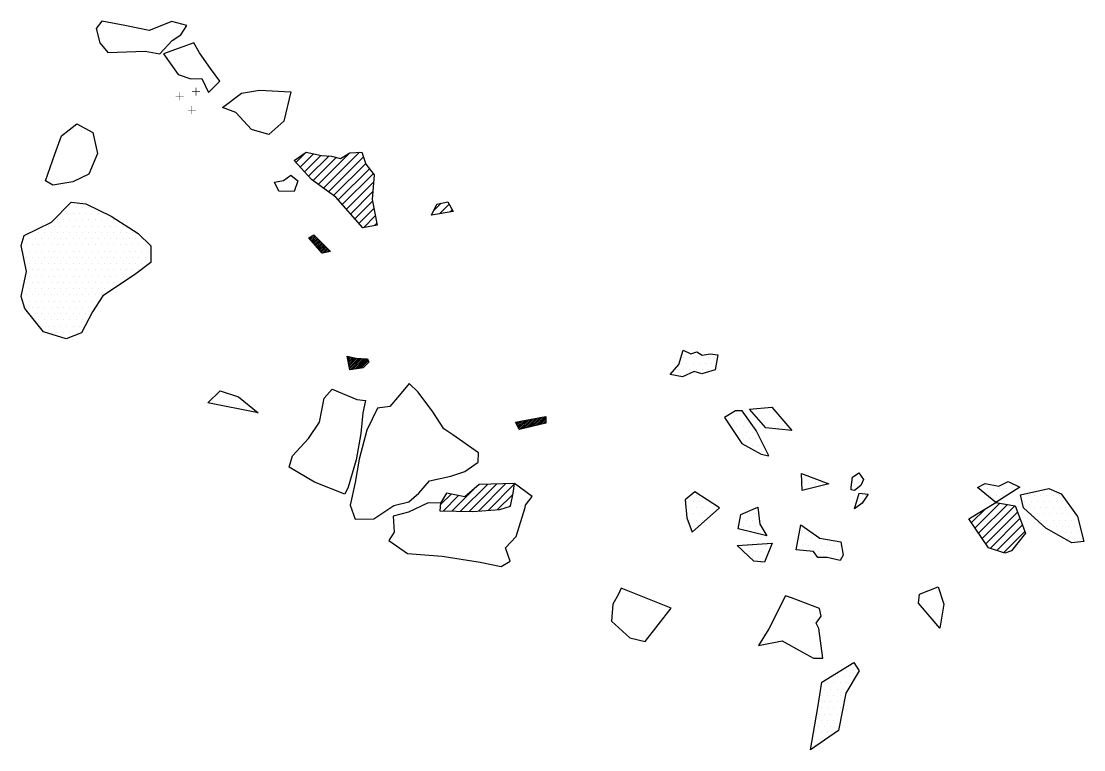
# Model space of a CAD drawing. Header units: metres. Extents: x -13.2 to -9.55, y -13.11 to -10.53.
# Drawn here: x -13.197 to -11.076, y -11.984 to -10.528 of the extents above; entities that cross this region are included whole.
import ezdxf

# ---------------------------------------------------------------- set-up
doc = ezdxf.new("R2010")
doc.units = ezdxf.units.M
doc.header["$LTSCALE"] = 25
doc.header["$MEASUREMENT"] = 0
doc.layers.get('0').update_dxf_attribs({"linetype": 'CONTINUOUS'})
for name, color, linetype in [('FEUER', 1, 'CONTINUOUS'), ('KNOCHEN', 2, 'CONTINUOUS'), ('KNOCHENSCHRAFF', 2, 'CONTINUOUS'), ('STEINESCHRAFF', 4, 'CONTINUOUS')]:
    doc.layers.add(name, color=color, linetype=linetype)

# ---------------------------------------------------------------- blocks, each defined once
blk = doc.blocks.new('*X3')
at = {"color": 0}
for p, q in [((-1262.29, -1096.12), (-1262.23, -1096.06)), ((-1262.13, -1096.31), (-1261.32, -1095.51)), ((-1261.96, -1096.5), (-1261.15, -1095.69)), ((-1261.8, -1096.69), (-1260.97, -1095.86)), ((-1261.64, -1096.88), (-1260.8, -1096.04)), ((-1261.47, -1097.07), (-1260.62, -1096.22)), ((-1261.31, -1097.26), (-1260.45, -1096.4)), ((-1261.14, -1097.45), (-1260.27, -1096.58)), ((-1260.98, -1097.64), (-1260.1, -1096.75)), ((-1260.82, -1097.83), (-1259.92, -1096.93)), ((-1260.65, -1098.02), (-1259.75, -1097.11)), ((-1260.49, -1098.21), (-1259.57, -1097.29)), ((-1260.32, -1098.4), (-1259.39, -1097.47)), ((-1260.16, -1098.58), (-1259.22, -1097.64)), ((-1259.99, -1098.77), (-1259.04, -1097.82)), ((-1259.83, -1098.96), (-1258.87, -1098)), ((-1259.67, -1099.15), (-1258.69, -1098.18)), ((-1259.26, -1099.1), (-1258.52, -1098.36)), ((-1258.82, -1099.01), (-1258.34, -1098.54)), ((-1258.39, -1098.93), (-1258.17, -1098.71)), ((-1254.61, -1119.91), (-1254.48, -1119.78)), ((-1254.56, -1120.21), (-1254.2, -1119.85)), ((-1254.5, -1120.5), (-1253.91, -1119.92)), ((-1254.44, -1120.8), (-1253.63, -1119.98)), ((-1254.39, -1121.1), (-1253.34, -1120.05)), ((-1254.33, -1121.4), (-1253.06, -1120.12)), ((-1254.28, -1121.7), (-1252.74, -1120.16)), ((-1254.22, -1121.99), (-1252.41, -1120.18)), ((-1254.17, -1122.29), (-1252.08, -1120.2)), ((-1254, -1122.47), (-1251.75, -1120.23)), ((-1253.58, -1122.41), (-1251.42, -1120.25)), ((-1253.16, -1122.35), (-1251.08, -1120.27)), ((-1252.74, -1122.28), (-1250.75, -1120.29)), ((-1252.32, -1122.22), (-1250.55, -1120.44)), ((-1251.91, -1122.15), (-1250.45, -1120.69)), ((-1251.49, -1122.09), (-1251.25, -1121.85)), ((-1220.56, -1133.94), (-1219.21, -1132.59)), ((-1220.44, -1134.17), (-1218.78, -1132.51)), ((-1220.28, -1134.36), (-1218.34, -1132.42)), ((-1219.81, -1134.25), (-1217.9, -1132.34)), ((-1219.35, -1134.14), (-1217.46, -1132.25)), ((-1218.88, -1134.03), (-1217.02, -1132.17)), ((-1218.41, -1133.92), (-1216.58, -1132.08)), ((-1217.95, -1133.8), (-1216.14, -1132)), ((-1217.48, -1133.69), (-1215.71, -1131.91)), ((-1217.02, -1133.58), (-1215.27, -1131.83)), ((-1216.55, -1133.47), (-1214.98, -1131.9)), ((-1216.09, -1133.35), (-1215, -1132.26)), ((-1221.03, -1132.99), (-1220.97, -1132.93)), ((-1220.91, -1133.23), (-1220.53, -1132.85)), ((-1220.79, -1133.47), (-1220.09, -1132.76)), ((-1220.67, -1133.7), (-1219.65, -1132.68)), ((-1215.62, -1133.24), (-1215.01, -1132.63)), ((-1215.16, -1133.13), (-1215.02, -1133))]:
    blk.add_line(p, q, dxfattribs=at)
blk = doc.blocks.new('*X4')
at = {"color": 0}
for p, q in [((-1264.9, -1081.05), (-1262.93, -1079.08)), ((-1264.05, -1081.97), (-1261.4, -1079.32)), ((-1260.43, -1085.43), (-1254.12, -1079.11)), ((-1259.42, -1086.17), (-1252.23, -1078.99)), ((-1263.2, -1082.89), (-1259.95, -1079.64)), ((-1262.36, -1083.81), (-1258.29, -1079.75)), ((-1261.45, -1084.68), (-1256.83, -1080.05)), ((-1258.4, -1086.92), (-1251.42, -1079.94)), ((-1257.38, -1087.67), (-1250.97, -1081.27)), ((-1256.47, -1088.53), (-1250.24, -1082.3)), ((-1255.64, -1089.47), (-1249.48, -1083.31)), ((-1254.81, -1090.41), (-1249.42, -1085.01)), ((-1253.98, -1091.35), (-1249.58, -1086.94)), ((-1253.15, -1092.29), (-1249.64, -1088.77)), ((-1237.35, -1090.63), (-1235.92, -1089.19)), ((-1236.26, -1091.3), (-1234.31, -1089.35)), ((-1252.32, -1093.22), (-1249.34, -1090.24)), ((-1251.42, -1094.09), (-1249.05, -1091.71)), ((-1234.13, -1090.94), (-1233.7, -1090.51)), ((-1249.22, -1093.66), (-1248.75, -1093.19)), ((-1230.3, -1150.75), (-1224.85, -1145.3)), ((-1228.46, -1150.68), (-1223.03, -1145.25)), ((-1226.55, -1150.54), (-1221.26, -1145.24)), ((-1236.08, -1149.46), (-1233.91, -1147.29)), ((-1233.79, -1150.7), (-1229.54, -1146.45)), ((-1232.05, -1150.73), (-1226.68, -1145.36)), ((-1224.64, -1150.39), (-1221.61, -1147.37)), ((-1235.53, -1150.68), (-1232.45, -1147.59)), ((-1222.22, -1149.74), (-1222.04, -1149.56)), ((-1129.31, -1154.06), (-1124.35, -1149.1)), ((-1128.61, -1155.12), (-1122.86, -1149.37)), ((-1130.02, -1153), (-1127.18, -1150.16)), ((-1127.9, -1156.18), (-1121.36, -1149.65)), ((-1127.19, -1157.24), (-1120.84, -1150.89)), ((-1126.32, -1158.14), (-1120.36, -1152.18)), ((-1124.99, -1158.58), (-1119.87, -1153.46)), ((-1123.66, -1159.02), (-1119.39, -1154.74))]:
    blk.add_line(p, q, dxfattribs=at)
blk = doc.blocks.new('LB')
at = {"layer": 'FEUER', "const_width": 0.1}
for points in [[(0, 0), (0, -1.6)], [(-0.8, -0.8), (0.8, -0.8)]]:
    blk.add_lwpolyline(points, dxfattribs=at)
blk = doc.blocks.new('*X6')
at = {"color": 0}
for p, q in [((-1310, -1090), (-1310, -1090)), ((-1308.75, -1090), (-1308.75, -1090)), ((-1307.5, -1090), (-1307.5, -1090)), ((-1306.25, -1090), (-1306.25, -1090)), ((-1311.875, -1091.25), (-1311.875, -1091.25)), ((-1310.625, -1091.25), (-1310.625, -1091.25)), ((-1309.375, -1091.25), (-1309.375, -1091.25)), ((-1308.125, -1091.25), (-1308.125, -1091.25)), ((-1306.875, -1091.25), (-1306.875, -1091.25)), ((-1305.625, -1091.25), (-1305.625, -1091.25)), ((-1304.375, -1091.25), (-1304.375, -1091.25)), ((-1303.125, -1091.25), (-1303.125, -1091.25)), ((-1314.375, -1093.75), (-1314.375, -1093.75)), ((-1313.125, -1093.75), (-1313.125, -1093.75)), ((-1312.5, -1092.5), (-1312.5, -1092.5)), ((-1311.875, -1093.75), (-1311.875, -1093.75)), ((-1311.25, -1092.5), (-1311.25, -1092.5)), ((-1310.625, -1093.75), (-1310.625, -1093.75)), ((-1310, -1092.5), (-1310, -1092.5)), ((-1309.375, -1093.75), (-1309.375, -1093.75)), ((-1308.75, -1092.5), (-1308.75, -1092.5)), ((-1308.125, -1093.75), (-1308.125, -1093.75)), ((-1307.5, -1092.5), (-1307.5, -1092.5)), ((-1306.875, -1093.75), (-1306.875, -1093.75)), ((-1306.25, -1092.5), (-1306.25, -1092.5)), ((-1305.625, -1093.75), (-1305.625, -1093.75)), ((-1305, -1092.5), (-1305, -1092.5)), ((-1304.375, -1093.75), (-1304.375, -1093.75)), ((-1303.75, -1092.5), (-1303.75, -1092.5)), ((-1303.125, -1093.75), (-1303.125, -1093.75)), ((-1302.5, -1092.5), (-1302.5, -1092.5)), ((-1301.875, -1093.75), (-1301.875, -1093.75)), ((-1301.25, -1092.5), (-1301.25, -1092.5)), ((-1300.625, -1093.75), (-1300.625, -1093.75)), ((-1299.375, -1093.75), (-1299.375, -1093.75)), ((-1318.125, -1096.25), (-1318.125, -1096.25)), ((-1317.5, -1095), (-1317.5, -1095)), ((-1316.875, -1096.25), (-1316.875, -1096.25)), ((-1316.25, -1095), (-1316.25, -1095)), ((-1315.625, -1096.25), (-1315.625, -1096.25)), ((-1315, -1095), (-1315, -1095)), ((-1314.375, -1096.25), (-1314.375, -1096.25)), ((-1313.75, -1095), (-1313.75, -1095)), ((-1313.125, -1096.25), (-1313.125, -1096.25)), ((-1312.5, -1095), (-1312.5, -1095)), ((-1311.875, -1096.25), (-1311.875, -1096.25)), ((-1311.25, -1095), (-1311.25, -1095)), ((-1310.625, -1096.25), (-1310.625, -1096.25)), ((-1310, -1095), (-1310, -1095)), ((-1309.375, -1096.25), (-1309.375, -1096.25)), ((-1308.75, -1095), (-1308.75, -1095)), ((-1308.125, -1096.25), (-1308.125, -1096.25)), ((-1307.5, -1095), (-1307.5, -1095)), ((-1306.875, -1096.25), (-1306.875, -1096.25)), ((-1306.25, -1095), (-1306.25, -1095)), ((-1305.625, -1096.25), (-1305.625, -1096.25)), ((-1305, -1095), (-1305, -1095)), ((-1304.375, -1096.25), (-1304.375, -1096.25)), ((-1303.75, -1095), (-1303.75, -1095)), ((-1303.125, -1096.25), (-1303.125, -1096.25)), ((-1302.5, -1095), (-1302.5, -1095)), ((-1301.875, -1096.25), (-1301.875, -1096.25)), ((-1301.25, -1095), (-1301.25, -1095)), ((-1300.625, -1096.25), (-1300.625, -1096.25)), ((-1300, -1095), (-1300, -1095)), ((-1299.375, -1096.25), (-1299.375, -1096.25)), ((-1298.75, -1095), (-1298.75, -1095)), ((-1298.125, -1096.25), (-1298.125, -1096.25)), ((-1297.5, -1095), (-1297.5, -1095)), ((-1296.875, -1096.25), (-1296.875, -1096.25)), ((-1295.625, -1096.25), (-1295.625, -1096.25)), ((-1318.75, -1097.5), (-1318.75, -1097.5)), ((-1317.5, -1097.5), (-1317.5, -1097.5)), ((-1316.25, -1097.5), (-1316.25, -1097.5)), ((-1315, -1097.5), (-1315, -1097.5)), ((-1313.75, -1097.5), (-1313.75, -1097.5)), ((-1312.5, -1097.5), (-1312.5, -1097.5)), ((-1311.25, -1097.5), (-1311.25, -1097.5)), ((-1310, -1097.5), (-1310, -1097.5)), ((-1308.75, -1097.5), (-1308.75, -1097.5)), ((-1307.5, -1097.5), (-1307.5, -1097.5)), ((-1306.25, -1097.5), (-1306.25, -1097.5)), ((-1305, -1097.5), (-1305, -1097.5)), ((-1303.75, -1097.5), (-1303.75, -1097.5)), ((-1302.5, -1097.5), (-1302.5, -1097.5)), ((-1301.25, -1097.5), (-1301.25, -1097.5)), ((-1300, -1097.5), (-1300, -1097.5)), ((-1298.75, -1097.5), (-1298.75, -1097.5)), ((-1297.5, -1097.5), (-1297.5, -1097.5)), ((-1296.25, -1097.5), (-1296.25, -1097.5)), ((-1295, -1097.5), (-1295, -1097.5)), ((-1319.375, -1098.75), (-1319.375, -1098.75)), ((-1318.75, -1100), (-1318.75, -1100)), ((-1318.125, -1098.75), (-1318.125, -1098.75)), ((-1317.5, -1100), (-1317.5, -1100)), ((-1316.875, -1098.75), (-1316.875, -1098.75)), ((-1316.25, -1100), (-1316.25, -1100)), ((-1315.625, -1098.75), (-1315.625, -1098.75)), ((-1315, -1100), (-1315, -1100)), ((-1314.375, -1098.75), (-1314.375, -1098.75)), ((-1313.75, -1100), (-1313.75, -1100)), ((-1313.125, -1098.75), (-1313.125, -1098.75)), ((-1312.5, -1100), (-1312.5, -1100)), ((-1311.875, -1098.75), (-1311.875, -1098.75)), ((-1311.25, -1100), (-1311.25, -1100)), ((-1310.625, -1098.75), (-1310.625, -1098.75)), ((-1310, -1100), (-1310, -1100)), ((-1309.375, -1098.75), (-1309.375, -1098.75)), ((-1308.75, -1100), (-1308.75, -1100)), ((-1308.125, -1098.75), (-1308.125, -1098.75)), ((-1307.5, -1100), (-1307.5, -1100)), ((-1306.875, -1098.75), (-1306.875, -1098.75)), ((-1306.25, -1100), (-1306.25, -1100)), ((-1305.625, -1098.75), (-1305.625, -1098.75)), ((-1305, -1100), (-1305, -1100)), ((-1304.375, -1098.75), (-1304.375, -1098.75)), ((-1303.75, -1100), (-1303.75, -1100)), ((-1303.125, -1098.75), (-1303.125, -1098.75)), ((-1302.5, -1100), (-1302.5, -1100)), ((-1301.875, -1098.75), (-1301.875, -1098.75)), ((-1301.25, -1100), (-1301.25, -1100)), ((-1300.625, -1098.75), (-1300.625, -1098.75)), ((-1300, -1100), (-1300, -1100)), ((-1299.375, -1098.75), (-1299.375, -1098.75)), ((-1298.75, -1100), (-1298.75, -1100)), ((-1298.125, -1098.75), (-1298.125, -1098.75)), ((-1297.5, -1100), (-1297.5, -1100)), ((-1296.875, -1098.75), (-1296.875, -1098.75)), ((-1296.25, -1100), (-1296.25, -1100)), ((-1295.625, -1098.75), (-1295.625, -1098.75)), ((-1295, -1100), (-1295, -1100)), ((-1294.375, -1098.75), (-1294.375, -1098.75)), ((-1318.75, -1102.5), (-1318.75, -1102.5)), ((-1318.125, -1101.25), (-1318.125, -1101.25)), ((-1317.5, -1102.5), (-1317.5, -1102.5)), ((-1316.875, -1101.25), (-1316.875, -1101.25)), ((-1316.25, -1102.5), (-1316.25, -1102.5)), ((-1315.625, -1101.25), (-1315.625, -1101.25)), ((-1315, -1102.5), (-1315, -1102.5)), ((-1314.375, -1101.25), (-1314.375, -1101.25)), ((-1313.75, -1102.5), (-1313.75, -1102.5)), ((-1313.125, -1101.25), (-1313.125, -1101.25)), ((-1312.5, -1102.5), (-1312.5, -1102.5)), ((-1311.875, -1101.25), (-1311.875, -1101.25)), ((-1311.25, -1102.5), (-1311.25, -1102.5)), ((-1310.625, -1101.25), (-1310.625, -1101.25)), ((-1310, -1102.5), (-1310, -1102.5)), ((-1309.375, -1101.25), (-1309.375, -1101.25)), ((-1308.75, -1102.5), (-1308.75, -1102.5)), ((-1308.125, -1101.25), (-1308.125, -1101.25)), ((-1307.5, -1102.5), (-1307.5, -1102.5)), ((-1306.875, -1101.25), (-1306.875, -1101.25)), ((-1306.25, -1102.5), (-1306.25, -1102.5)), ((-1305.625, -1101.25), (-1305.625, -1101.25)), ((-1305, -1102.5), (-1305, -1102.5)), ((-1304.375, -1101.25), (-1304.375, -1101.25)), ((-1303.75, -1102.5), (-1303.75, -1102.5)), ((-1303.125, -1101.25), (-1303.125, -1101.25)), ((-1302.5, -1102.5), (-1302.5, -1102.5)), ((-1301.875, -1101.25), (-1301.875, -1101.25)), ((-1301.25, -1102.5), (-1301.25, -1102.5)), ((-1300.625, -1101.25), (-1300.625, -1101.25)), ((-1300, -1102.5), (-1300, -1102.5)), ((-1299.375, -1101.25), (-1299.375, -1101.25)), ((-1298.75, -1102.5), (-1298.75, -1102.5)), ((-1298.125, -1101.25), (-1298.125, -1101.25)), ((-1297.5, -1102.5), (-1297.5, -1102.5)), ((-1296.875, -1101.25), (-1296.875, -1101.25)), ((-1296.25, -1102.5), (-1296.25, -1102.5)), ((-1295.625, -1101.25), (-1295.625, -1101.25)), ((-1294.375, -1101.25), (-1294.375, -1101.25)), ((-1318.75, -1105), (-1318.75, -1105)), ((-1318.125, -1103.75), (-1318.125, -1103.75)), ((-1317.5, -1105), (-1317.5, -1105)), ((-1316.875, -1103.75), (-1316.875, -1103.75)), ((-1316.25, -1105), (-1316.25, -1105)), ((-1315.625, -1103.75), (-1315.625, -1103.75)), ((-1315, -1105), (-1315, -1105)), ((-1314.375, -1103.75), (-1314.375, -1103.75)), ((-1313.75, -1105), (-1313.75, -1105)), ((-1313.125, -1103.75), (-1313.125, -1103.75)), ((-1312.5, -1105), (-1312.5, -1105)), ((-1311.875, -1103.75), (-1311.875, -1103.75)), ((-1311.25, -1105), (-1311.25, -1105)), ((-1310.625, -1103.75), (-1310.625, -1103.75)), ((-1310, -1105), (-1310, -1105)), ((-1309.375, -1103.75), (-1309.375, -1103.75)), ((-1308.75, -1105), (-1308.75, -1105)), ((-1308.125, -1103.75), (-1308.125, -1103.75)), ((-1307.5, -1105), (-1307.5, -1105)), ((-1306.875, -1103.75), (-1306.875, -1103.75)), ((-1306.25, -1105), (-1306.25, -1105)), ((-1305.625, -1103.75), (-1305.625, -1103.75)), ((-1305, -1105), (-1305, -1105)), ((-1304.375, -1103.75), (-1304.375, -1103.75)), ((-1303.75, -1105), (-1303.75, -1105)), ((-1303.125, -1103.75), (-1303.125, -1103.75)), ((-1302.5, -1105), (-1302.5, -1105)), ((-1301.875, -1103.75), (-1301.875, -1103.75)), ((-1301.25, -1105), (-1301.25, -1105)), ((-1300.625, -1103.75), (-1300.625, -1103.75)), ((-1300, -1105), (-1300, -1105)), ((-1299.375, -1103.75), (-1299.375, -1103.75)), ((-1298.125, -1103.75), (-1298.125, -1103.75)), ((-1319.375, -1106.25), (-1319.375, -1106.25)), ((-1318.125, -1106.25), (-1318.125, -1106.25)), ((-1316.875, -1106.25), (-1316.875, -1106.25)), ((-1315.625, -1106.25), (-1315.625, -1106.25)), ((-1314.375, -1106.25), (-1314.375, -1106.25)), ((-1313.125, -1106.25), (-1313.125, -1106.25)), ((-1311.875, -1106.25), (-1311.875, -1106.25)), ((-1310.625, -1106.25), (-1310.625, -1106.25)), ((-1309.375, -1106.25), (-1309.375, -1106.25)), ((-1308.125, -1106.25), (-1308.125, -1106.25)), ((-1306.875, -1106.25), (-1306.875, -1106.25)), ((-1305.625, -1106.25), (-1305.625, -1106.25)), ((-1304.375, -1106.25), (-1304.375, -1106.25)), ((-1303.125, -1106.25), (-1303.125, -1106.25)), ((-1301.875, -1106.25), (-1301.875, -1106.25)), ((-1319.375, -1108.75), (-1319.375, -1108.75)), ((-1318.75, -1107.5), (-1318.75, -1107.5)), ((-1318.125, -1108.75), (-1318.125, -1108.75)), ((-1317.5, -1107.5), (-1317.5, -1107.5)), ((-1316.875, -1108.75), (-1316.875, -1108.75)), ((-1316.25, -1107.5), (-1316.25, -1107.5)), ((-1315.625, -1108.75), (-1315.625, -1108.75)), ((-1315, -1107.5), (-1315, -1107.5)), ((-1314.375, -1108.75), (-1314.375, -1108.75)), ((-1313.75, -1107.5), (-1313.75, -1107.5)), ((-1313.125, -1108.75), (-1313.125, -1108.75)), ((-1312.5, -1107.5), (-1312.5, -1107.5)), ((-1311.875, -1108.75), (-1311.875, -1108.75)), ((-1311.25, -1107.5), (-1311.25, -1107.5)), ((-1310.625, -1108.75), (-1310.625, -1108.75)), ((-1310, -1107.5), (-1310, -1107.5)), ((-1309.375, -1108.75), (-1309.375, -1108.75)), ((-1308.75, -1107.5), (-1308.75, -1107.5)), ((-1308.125, -1108.75), (-1308.125, -1108.75)), ((-1307.5, -1107.5), (-1307.5, -1107.5)), ((-1306.875, -1108.75), (-1306.875, -1108.75)), ((-1306.25, -1107.5), (-1306.25, -1107.5)), ((-1305.625, -1108.75), (-1305.625, -1108.75)), ((-1305, -1107.5), (-1305, -1107.5)), ((-1304.375, -1108.75), (-1304.375, -1108.75)), ((-1303.75, -1107.5), (-1303.75, -1107.5)), ((-1318.75, -1110), (-1318.75, -1110)), ((-1318.125, -1111.25), (-1318.125, -1111.25)), ((-1317.5, -1110), (-1317.5, -1110)), ((-1316.875, -1111.25), (-1316.875, -1111.25)), ((-1316.25, -1110), (-1316.25, -1110)), ((-1315.625, -1111.25), (-1315.625, -1111.25)), ((-1315, -1110), (-1315, -1110)), ((-1314.375, -1111.25), (-1314.375, -1111.25)), ((-1313.75, -1110), (-1313.75, -1110)), ((-1313.125, -1111.25), (-1313.125, -1111.25)), ((-1312.5, -1110), (-1312.5, -1110)), ((-1311.875, -1111.25), (-1311.875, -1111.25)), ((-1311.25, -1110), (-1311.25, -1110)), ((-1310.625, -1111.25), (-1310.625, -1111.25)), ((-1310, -1110), (-1310, -1110)), ((-1309.375, -1111.25), (-1309.375, -1111.25)), ((-1308.75, -1110), (-1308.75, -1110)), ((-1308.125, -1111.25), (-1308.125, -1111.25)), ((-1307.5, -1110), (-1307.5, -1110)), ((-1306.875, -1111.25), (-1306.875, -1111.25)), ((-1306.25, -1110), (-1306.25, -1110)), ((-1305, -1110), (-1305, -1110)), ((-1316.25, -1112.5), (-1316.25, -1112.5)), ((-1315, -1112.5), (-1315, -1112.5)), ((-1313.75, -1112.5), (-1313.75, -1112.5)), ((-1312.5, -1112.5), (-1312.5, -1112.5)), ((-1311.25, -1112.5), (-1311.25, -1112.5)), ((-1310, -1112.5), (-1310, -1112.5)), ((-1308.75, -1112.5), (-1308.75, -1112.5)), ((-1307.5, -1112.5), (-1307.5, -1112.5)), ((-1315.625, -1113.75), (-1315.625, -1113.75)), ((-1314.375, -1113.75), (-1314.375, -1113.75)), ((-1313.75, -1115), (-1313.75, -1115)), ((-1313.125, -1113.75), (-1313.125, -1113.75)), ((-1312.5, -1115), (-1312.5, -1115)), ((-1311.875, -1113.75), (-1311.875, -1113.75)), ((-1311.25, -1115), (-1311.25, -1115)), ((-1310.625, -1113.75), (-1310.625, -1113.75)), ((-1310, -1115), (-1310, -1115)), ((-1309.375, -1113.75), (-1309.375, -1113.75)), ((-1308.75, -1115), (-1308.75, -1115)), ((-1308.125, -1113.75), (-1308.125, -1113.75)), ((-1188.125, -1121.25), (-1188.125, -1121.25)), ((-1187.5, -1120), (-1187.5, -1120)), ((-1186.875, -1121.25), (-1186.875, -1121.25)), ((-1186.25, -1120), (-1186.25, -1120)), ((-1185.625, -1121.25), (-1185.625, -1121.25)), ((-1185, -1120), (-1185, -1120)), ((-1184.375, -1121.25), (-1184.375, -1121.25)), ((-1183.75, -1120), (-1183.75, -1120)), ((-1183.125, -1121.25), (-1183.125, -1121.25)), ((-1182.5, -1120), (-1182.5, -1120)), ((-1181.875, -1121.25), (-1181.875, -1121.25)), ((-1181.25, -1120), (-1181.25, -1120)), ((-1188.75, -1122.5), (-1188.75, -1122.5)), ((-1188.125, -1123.75), (-1188.125, -1123.75)), ((-1187.5, -1122.5), (-1187.5, -1122.5)), ((-1186.25, -1122.5), (-1186.25, -1122.5)), ((-1185, -1122.5), (-1185, -1122.5)), ((-1183.75, -1122.5), (-1183.75, -1122.5)), ((-1182.5, -1122.5), (-1182.5, -1122.5)), ((-1178.75, -1132.5), (-1178.75, -1132.5)), ((-1177.5, -1132.5), (-1177.5, -1132.5)), ((-1176.875, -1131.25), (-1176.875, -1131.25)), ((-1176.25, -1132.5), (-1176.25, -1132.5)), ((-1175.625, -1131.25), (-1175.625, -1131.25)), ((-1175, -1132.5), (-1175, -1132.5)), ((-1178.125, -1133.75), (-1178.125, -1133.75)), ((-1176.875, -1133.75), (-1176.875, -1133.75)), ((-1175.625, -1133.75), (-1175.625, -1133.75)), ((-1174.375, -1133.75), (-1174.375, -1133.75)), ((-1176.25, -1135), (-1176.25, -1135)), ((-1175.625, -1136.25), (-1175.625, -1136.25)), ((-1175, -1135), (-1175, -1135)), ((-1174.375, -1136.25), (-1174.375, -1136.25)), ((-1173.75, -1135), (-1173.75, -1135)), ((-1173.125, -1136.25), (-1173.125, -1136.25)), ((-1175, -1137.5), (-1175, -1137.5)), ((-1173.75, -1137.5), (-1173.75, -1137.5)), ((-1172.5, -1137.5), (-1172.5, -1137.5)), ((-1171.875, -1138.75), (-1171.875, -1138.75)), ((-1163.75, -1145), (-1163.75, -1145)), ((-1163.125, -1143.75), (-1163.125, -1143.75)), ((-1162.5, -1145), (-1162.5, -1145)), ((-1161.25, -1145), (-1161.25, -1145)), ((-1160, -1145), (-1160, -1145)), ((-1153.75, -1145), (-1153.75, -1145)), ((-1153.125, -1143.75), (-1153.125, -1143.75)), ((-1152.5, -1145), (-1152.5, -1145)), ((-1122.5, -1145), (-1122.5, -1145)), ((-1163.125, -1146.25), (-1163.125, -1146.25)), ((-1153.125, -1146.25), (-1153.125, -1146.25)), ((-1128.125, -1146.25), (-1128.125, -1146.25)), ((-1126.875, -1146.25), (-1126.875, -1146.25)), ((-1125.625, -1146.25), (-1125.625, -1146.25)), ((-1124.375, -1146.25), (-1124.375, -1146.25)), ((-1123.125, -1146.25), (-1123.125, -1146.25)), ((-1121.875, -1146.25), (-1121.875, -1146.25)), ((-1186.875, -1148.75), (-1186.875, -1148.75)), ((-1185.625, -1148.75), (-1185.625, -1148.75)), ((-1185, -1147.5), (-1185, -1147.5)), ((-1184.375, -1148.75), (-1184.375, -1148.75)), ((-1183.125, -1148.75), (-1183.125, -1148.75)), ((-1152.5, -1147.5), (-1152.5, -1147.5)), ((-1151.875, -1148.75), (-1151.875, -1148.75)), ((-1151.25, -1147.5), (-1151.25, -1147.5)), ((-1126.25, -1147.5), (-1126.25, -1147.5)), ((-1125, -1147.5), (-1125, -1147.5)), ((-1123.75, -1147.5), (-1123.75, -1147.5)), ((-1120, -1147.5), (-1120, -1147.5)), ((-1119.375, -1148.75), (-1119.375, -1148.75)), ((-1118.75, -1147.5), (-1118.75, -1147.5)), ((-1118.125, -1148.75), (-1118.125, -1148.75)), ((-1117.5, -1147.5), (-1117.5, -1147.5)), ((-1116.875, -1148.75), (-1116.875, -1148.75)), ((-1116.25, -1147.5), (-1116.25, -1147.5)), ((-1115.625, -1148.75), (-1115.625, -1148.75)), ((-1115, -1147.5), (-1115, -1147.5)), ((-1114.375, -1148.75), (-1114.375, -1148.75)), ((-1113.75, -1147.5), (-1113.75, -1147.5)), ((-1113.125, -1148.75), (-1113.125, -1148.75)), ((-1112.5, -1147.5), (-1112.5, -1147.5)), ((-1111.875, -1148.75), (-1111.875, -1148.75)), ((-1186.875, -1151.25), (-1186.875, -1151.25)), ((-1186.25, -1150), (-1186.25, -1150)), ((-1185.625, -1151.25), (-1185.625, -1151.25)), ((-1185, -1150), (-1185, -1150)), ((-1184.375, -1151.25), (-1184.375, -1151.25)), ((-1183.75, -1150), (-1183.75, -1150)), ((-1183.125, -1151.25), (-1183.125, -1151.25)), ((-1182.5, -1150), (-1182.5, -1150)), ((-1181.875, -1151.25), (-1181.875, -1151.25)), ((-1181.25, -1150), (-1181.25, -1150)), ((-1175.625, -1151.25), (-1175.625, -1151.25)), ((-1174.375, -1151.25), (-1174.375, -1151.25)), ((-1173.125, -1151.25), (-1173.125, -1151.25)), ((-1118.75, -1150), (-1118.75, -1150)), ((-1118.125, -1151.25), (-1118.125, -1151.25)), ((-1117.5, -1150), (-1117.5, -1150)), ((-1116.875, -1151.25), (-1116.875, -1151.25)), ((-1116.25, -1150), (-1116.25, -1150)), ((-1115.625, -1151.25), (-1115.625, -1151.25)), ((-1115, -1150), (-1115, -1150)), ((-1114.375, -1151.25), (-1114.375, -1151.25)), ((-1113.75, -1150), (-1113.75, -1150)), ((-1113.125, -1151.25), (-1113.125, -1151.25)), ((-1112.5, -1150), (-1112.5, -1150)), ((-1111.875, -1151.25), (-1111.875, -1151.25)), ((-1111.25, -1150), (-1111.25, -1150)), ((-1110.625, -1151.25), (-1110.625, -1151.25)), ((-1109.375, -1151.25), (-1109.375, -1151.25)), ((-1186.25, -1152.5), (-1186.25, -1152.5)), ((-1185.625, -1153.75), (-1185.625, -1153.75)), ((-1185, -1152.5), (-1185, -1152.5)), ((-1183.75, -1152.5), (-1183.75, -1152.5)), ((-1176.25, -1152.5), (-1176.25, -1152.5)), ((-1175.625, -1153.75), (-1175.625, -1153.75)), ((-1175, -1152.5), (-1175, -1152.5)), ((-1174.375, -1153.75), (-1174.375, -1153.75)), ((-1173.75, -1152.5), (-1173.75, -1152.5)), ((-1173.125, -1153.75), (-1173.125, -1153.75)), ((-1172.5, -1152.5), (-1172.5, -1152.5)), ((-1116.25, -1152.5), (-1116.25, -1152.5)), ((-1115, -1152.5), (-1115, -1152.5)), ((-1114.375, -1153.75), (-1114.375, -1153.75)), ((-1113.75, -1152.5), (-1113.75, -1152.5)), ((-1113.125, -1153.75), (-1113.125, -1153.75)), ((-1112.5, -1152.5), (-1112.5, -1152.5)), ((-1111.875, -1153.75), (-1111.875, -1153.75)), ((-1111.25, -1152.5), (-1111.25, -1152.5)), ((-1110.625, -1153.75), (-1110.625, -1153.75)), ((-1110, -1152.5), (-1110, -1152.5)), ((-1109.375, -1153.75), (-1109.375, -1153.75)), ((-1108.75, -1152.5), (-1108.75, -1152.5)), ((-1172.5, -1155), (-1172.5, -1155)), ((-1163.75, -1155), (-1163.75, -1155)), ((-1162.5, -1155), (-1162.5, -1155)), ((-1112.5, -1155), (-1112.5, -1155)), ((-1111.25, -1155), (-1111.25, -1155)), ((-1110, -1155), (-1110, -1155)), ((-1108.75, -1155), (-1108.75, -1155)), ((-1175, -1157.5), (-1175, -1157.5)), ((-1173.75, -1157.5), (-1173.75, -1157.5)), ((-1172.5, -1157.5), (-1172.5, -1157.5)), ((-1171.25, -1157.5), (-1171.25, -1157.5)), ((-1170, -1157.5), (-1170, -1157.5)), ((-1164.375, -1156.25), (-1164.375, -1156.25)), ((-1163.75, -1157.5), (-1163.75, -1157.5)), ((-1163.125, -1156.25), (-1163.125, -1156.25)), ((-1162.5, -1157.5), (-1162.5, -1157.5)), ((-1161.875, -1156.25), (-1161.875, -1156.25)), ((-1161.25, -1157.5), (-1161.25, -1157.5)), ((-1160.625, -1156.25), (-1160.625, -1156.25)), ((-1160, -1157.5), (-1160, -1157.5)), ((-1158.75, -1157.5), (-1158.75, -1157.5)), ((-1157.5, -1157.5), (-1157.5, -1157.5)), ((-1156.25, -1157.5), (-1156.25, -1157.5)), ((-1110.625, -1156.25), (-1110.625, -1156.25)), ((-1109.375, -1156.25), (-1109.375, -1156.25)), ((-1108.125, -1156.25), (-1108.125, -1156.25)), ((-1174.375, -1158.75), (-1174.375, -1158.75)), ((-1173.75, -1160), (-1173.75, -1160)), ((-1173.125, -1158.75), (-1173.125, -1158.75)), ((-1172.5, -1160), (-1172.5, -1160)), ((-1171.875, -1158.75), (-1171.875, -1158.75)), ((-1171.25, -1160), (-1171.25, -1160)), ((-1170.625, -1158.75), (-1170.625, -1158.75)), ((-1160.625, -1158.75), (-1160.625, -1158.75)), ((-1159.375, -1158.75), (-1159.375, -1158.75)), ((-1158.125, -1158.75), (-1158.125, -1158.75)), ((-1157.5, -1160), (-1157.5, -1160)), ((-1156.875, -1158.75), (-1156.875, -1158.75)), ((-1156.25, -1160), (-1156.25, -1160)), ((-1155, -1182.5), (-1155, -1182.5)), ((-1153.75, -1182.5), (-1153.75, -1182.5)), ((-1152.5, -1182.5), (-1152.5, -1182.5)), ((-1158.75, -1185), (-1158.75, -1185)), ((-1157.5, -1185), (-1157.5, -1185)), ((-1156.875, -1183.75), (-1156.875, -1183.75)), ((-1156.25, -1185), (-1156.25, -1185)), ((-1155.625, -1183.75), (-1155.625, -1183.75)), ((-1155, -1185), (-1155, -1185)), ((-1154.375, -1183.75), (-1154.375, -1183.75)), ((-1160, -1187.5), (-1160, -1187.5)), ((-1159.375, -1186.25), (-1159.375, -1186.25)), ((-1158.75, -1187.5), (-1158.75, -1187.5)), ((-1158.125, -1186.25), (-1158.125, -1186.25)), ((-1157.5, -1187.5), (-1157.5, -1187.5)), ((-1156.875, -1186.25), (-1156.875, -1186.25)), ((-1156.25, -1187.5), (-1156.25, -1187.5)), ((-1155.625, -1186.25), (-1155.625, -1186.25)), ((-1159.375, -1188.75), (-1159.375, -1188.75)), ((-1158.125, -1188.75), (-1158.125, -1188.75)), ((-1156.875, -1188.75), (-1156.875, -1188.75)), ((-1155.625, -1188.75), (-1155.625, -1188.75)), ((-1160.625, -1191.25), (-1160.625, -1191.25)), ((-1160, -1190), (-1160, -1190)), ((-1159.375, -1191.25), (-1159.375, -1191.25)), ((-1158.75, -1190), (-1158.75, -1190)), ((-1158.125, -1191.25), (-1158.125, -1191.25)), ((-1157.5, -1190), (-1157.5, -1190)), ((-1156.875, -1191.25), (-1156.875, -1191.25)), ((-1156.25, -1190), (-1156.25, -1190)), ((-1160.625, -1193.75), (-1160.625, -1193.75)), ((-1160, -1192.5), (-1160, -1192.5)), ((-1159.375, -1193.75), (-1159.375, -1193.75)), ((-1158.75, -1192.5), (-1158.75, -1192.5)), ((-1158.125, -1193.75), (-1158.125, -1193.75)), ((-1157.5, -1192.5), (-1157.5, -1192.5)), ((-1156.875, -1193.75), (-1156.875, -1193.75)), ((-1156.25, -1192.5), (-1156.25, -1192.5)), ((-1161.25, -1195), (-1161.25, -1195)), ((-1160.625, -1196.25), (-1160.625, -1196.25)), ((-1160, -1195), (-1160, -1195)), ((-1159.375, -1196.25), (-1159.375, -1196.25)), ((-1158.75, -1195), (-1158.75, -1195)), ((-1157.5, -1195), (-1157.5, -1195)), ((-1161.25, -1197.5), (-1161.25, -1197.5))]:
    blk.add_line(p, q, dxfattribs=at)

msp = doc.modelspace()

# ---------------------------------------------------------------- linework, layer by layer
at = {"layer": 'KNOCHEN'}
for points in [[(-12.6231, -10.9611), (-12.6134, -10.955), (-12.5802, -10.9886), (-12.5965, -10.9917), (-12.6231, -10.9611)], [(-12.5413, -11.225), (-12.5464, -11.1974), (-12.5296, -11.2015), (-12.5061, -11.203), (-12.5035, -11.2091), (-12.5148, -11.2209), (-12.5413, -11.225)], [(-12.2034, -11.3438), (-12.2105, -11.3295), (-12.1498, -11.3177), (-12.1503, -11.331), (-12.2034, -11.3438)]]:
    msp.add_lwpolyline(points, dxfattribs=at)
at = {"layer": 'STEINESCHRAFF'}
for points in [[(-12.9208, -10.5937), (-12.8958, -10.5671), (-12.8784, -10.5554), (-12.8667, -10.537), (-12.8968, -10.5288), (-12.9417, -10.5467), (-12.9907, -10.537), (-13.0366, -10.5284), (-13.0479, -10.5432), (-13.0402, -10.5713), (-13.0244, -10.5906), (-12.9499, -10.5881), (-12.9208, -10.5937)], [(-12.8232, -10.6707), (-12.8008, -10.6483), (-12.8192, -10.6227), (-12.8416, -10.5916), (-12.8529, -10.5717), (-12.8748, -10.5794), (-12.9131, -10.5932), (-12.884, -10.6345), (-12.859, -10.6437), (-12.8365, -10.6426), (-12.8232, -10.6707)], [(-12.7957, -10.7008), (-12.7574, -10.6722), (-12.7217, -10.6661), (-12.6589, -10.6691), (-12.6732, -10.7283), (-12.7033, -10.7549), (-12.7375, -10.7447), (-12.7686, -10.711), (-12.7957, -10.7008)], [(-13.1488, -10.8474), (-13.1305, -10.7938), (-13.1167, -10.7576), (-13.0861, -10.7331), (-13.0544, -10.7509), (-13.0452, -10.7928), (-13.0621, -10.8336), (-13.0942, -10.8489), (-13.134, -10.8561), (-13.1488, -10.8474)], [(-12.5154, -10.9411), (-12.5695, -10.8799), (-12.618, -10.8442), (-12.6527, -10.8064), (-12.6282, -10.7901), (-12.5981, -10.7967), (-12.5777, -10.7977), (-12.5603, -10.8028), (-12.5414, -10.7911), (-12.5175, -10.7896), (-12.5093, -10.814), (-12.4929, -10.8355), (-12.497, -10.8845), (-12.4868, -10.9355), (-12.5154, -10.9411)], [(-12.692, -10.8498), (-12.6736, -10.8468), (-12.6593, -10.836), (-12.645, -10.8473), (-12.6522, -10.8687), (-12.6833, -10.8677), (-12.692, -10.8498)], [(-12.9711, -11.0352), (-13.0344, -11.0766), (-13.0553, -11.1087), (-13.0773, -11.1506), (-13.1074, -11.1629), (-13.1528, -11.1486), (-13.1901, -11.1021), (-13.1973, -11.0782), (-13.1871, -11.0286), (-13.1973, -10.9766), (-13.1917, -10.9562), (-13.1366, -10.9296), (-13.0978, -10.8898), (-13.0682, -10.8933), (-13.0176, -10.9178), (-12.964, -10.9525), (-12.9385, -10.977), (-12.9385, -11.0102), (-12.9711, -11.0352)], [(-12.3781, -10.9156), (-12.3674, -10.8936), (-12.3454, -10.889), (-12.3352, -10.9084), (-12.3781, -10.9156)], [(-11.9022, -11.2339), (-11.8849, -11.214), (-11.8762, -11.1854), (-11.8604, -11.1931), (-11.8487, -11.189), (-11.8379, -11.1951), (-11.8221, -11.1926), (-11.8068, -11.1946), (-11.8119, -11.2247), (-11.8389, -11.2329), (-11.8543, -11.2278), (-11.8772, -11.2385), (-11.9022, -11.2339)], [(-12.2845, -11.3908), (-12.3356, -11.3545), (-12.3539, -11.3423), (-12.3754, -11.3086), (-12.405, -11.2693), (-12.4229, -11.252), (-12.4423, -11.2755), (-12.4617, -11.2979), (-12.4862, -11.3015), (-12.5076, -11.3454), (-12.5224, -11.4031), (-12.531, -11.4501), (-12.5407, -11.495), (-12.531, -11.523), (-12.4937, -11.5225), (-12.4534, -11.4955), (-12.4233, -11.4883), (-12.4034, -11.4714), (-12.382, -11.4464), (-12.3396, -11.4372), (-12.3115, -11.428), (-12.285, -11.4091), (-12.2845, -11.3908)], [(-12.7245, -11.3103), (-12.8246, -11.2904), (-12.8001, -11.2669), (-12.7633, -11.2786), (-12.7245, -11.3103)], [(-12.5514, -11.473), (-12.6117, -11.4491), (-12.6622, -11.419), (-12.6561, -11.3965), (-12.624, -11.3618), (-12.602, -11.3296), (-12.5928, -11.2816), (-12.5765, -11.2632), (-12.5275, -11.2837), (-12.5101, -11.2857), (-12.5152, -11.3107), (-12.5193, -11.352), (-12.5285, -11.4046), (-12.5448, -11.4592), (-12.5514, -11.473)], [(-11.6587, -11.3456), (-11.7108, -11.3406), (-11.7435, -11.3033), (-11.6991, -11.2992), (-11.6587, -11.3456)], [(-11.7047, -11.3967), (-11.7302, -11.3457), (-11.7583, -11.3069), (-11.7715, -11.3069), (-11.7935, -11.3197), (-11.7588, -11.3722), (-11.72, -11.3931), (-11.7047, -11.3967)], [(-11.6383, -11.4661), (-11.6398, -11.4319), (-11.5852, -11.4523), (-11.6383, -11.4661)], [(-11.5403, -11.4594), (-11.5382, -11.439), (-11.5255, -11.4308), (-11.5158, -11.4436), (-11.5214, -11.4559), (-11.5341, -11.4661), (-11.5403, -11.4645), (-11.5403, -11.4594)], [(-12.3605, -11.4908), (-12.385, -11.4903), (-12.4243, -11.5092), (-12.4549, -11.5169), (-12.4529, -11.5491), (-12.4636, -11.5659), (-12.4263, -11.5919), (-12.3569, -11.597), (-12.2814, -11.6092), (-12.239, -11.6179), (-12.2211, -11.6067), (-12.2303, -11.5806), (-12.2094, -11.5577), (-12.1916, -11.4995), (-12.1906, -11.4949), (-12.1773, -11.478), (-12.2125, -11.452)], [(-12.3483, -11.4709), (-12.3605, -11.4908), (-12.3615, -11.5067), (-12.2957, -11.5077), (-12.2416, -11.5036), (-12.2207, -11.4969), (-12.2156, -11.4709), (-12.2125, -11.452), (-12.283, -11.4541), (-12.312, -11.4786), (-12.3483, -11.4709)], [(-11.2733, -11.4517), (-11.2458, -11.4573), (-11.2269, -11.4476), (-11.2039, -11.4593), (-11.2519, -11.4895), (-11.2886, -11.4599), (-11.2733, -11.4517)], [(-11.8582, -11.5489), (-11.8036, -11.5004), (-11.8527, -11.4682), (-11.872, -11.4846), (-11.8685, -11.5203), (-11.8582, -11.5489)], [(-11.5336, -11.5023), (-11.5244, -11.4712), (-11.5066, -11.4732), (-11.5183, -11.4911), (-11.5336, -11.5023)], [(-11.2024, -11.4741), (-11.1457, -11.4619), (-11.1212, -11.4721), (-11.0885, -11.518), (-11.0763, -11.5675), (-11.1002, -11.5701), (-11.1518, -11.541), (-11.1967, -11.5007), (-11.2024, -11.4741)], [(-11.3055, -11.5221), (-11.2519, -11.4895), (-11.2131, -11.4966), (-11.1926, -11.5507), (-11.2202, -11.5864), (-11.234, -11.591), (-11.2666, -11.5803), (-11.3055, -11.5221)], [(-11.7659, -11.5422), (-11.7608, -11.5136), (-11.7266, -11.4988), (-11.723, -11.533), (-11.7092, -11.5565), (-11.7659, -11.5422)], [(-11.6505, -11.5845), (-11.6413, -11.5345), (-11.603, -11.561), (-11.5612, -11.5682), (-11.5566, -11.5952), (-11.5622, -11.6059), (-11.5887, -11.5993), (-11.6071, -11.5998), (-11.6158, -11.5876), (-11.6505, -11.5845)], [(-11.7684, -11.5754), (-11.698, -11.5713), (-11.7138, -11.609), (-11.7347, -11.607), (-11.7684, -11.5754)], [(-11.9996, -11.6612), (-12.0047, -11.6729), (-12.0164, -11.6929), (-12.019, -11.7271), (-11.9822, -11.7602), (-11.9516, -11.7674), (-11.9001, -11.7005), (-11.9996, -11.6612)], [(-11.3636, -11.7411), (-11.406, -11.6906), (-11.4039, -11.6728), (-11.3672, -11.6584), (-11.3559, -11.6926), (-11.3636, -11.7411)], [(-11.7255, -11.7755), (-11.678, -11.7662), (-11.6377, -11.7887), (-11.6157, -11.8009), (-11.5973, -11.8004), (-11.605, -11.7417), (-11.6106, -11.7305), (-11.6004, -11.7167), (-11.6035, -11.7014), (-11.6596, -11.68), (-11.6714, -11.6764), (-11.7051, -11.7423), (-11.7255, -11.7755)], [(-11.6218, -11.9837), (-11.607, -11.8994), (-11.5988, -11.8489), (-11.5351, -11.8096), (-11.5243, -11.8259), (-11.5509, -11.8703), (-11.5656, -11.9449), (-11.6218, -11.9837)]]:
    msp.add_lwpolyline(points, dxfattribs=at)

# ---------------------------------------------------------------- block references
at = {"layer": 'FEUER', "xscale": 0.01, "yscale": 0.01, "zscale": 0.01}
for name, p in [('LB', (-12.8483, -10.6609)), ('LB', (-12.8813, -10.6702)), ('LB', (-12.8566, -10.698)), ('*X4', (0, 0))]:
    msp.add_blockref(name, p, dxfattribs=at)
at = {"layer": 'KNOCHENSCHRAFF', "xscale": 0.01, "yscale": 0.01, "zscale": 0.01}
msp.add_blockref('*X3', (0, 0), dxfattribs=at)
at = {"layer": 'STEINESCHRAFF', "xscale": 0.01, "yscale": 0.01, "zscale": 0.01}
msp.add_blockref('*X6', (0, 0), dxfattribs=at)

doc.saveas('drawing.dxf')
